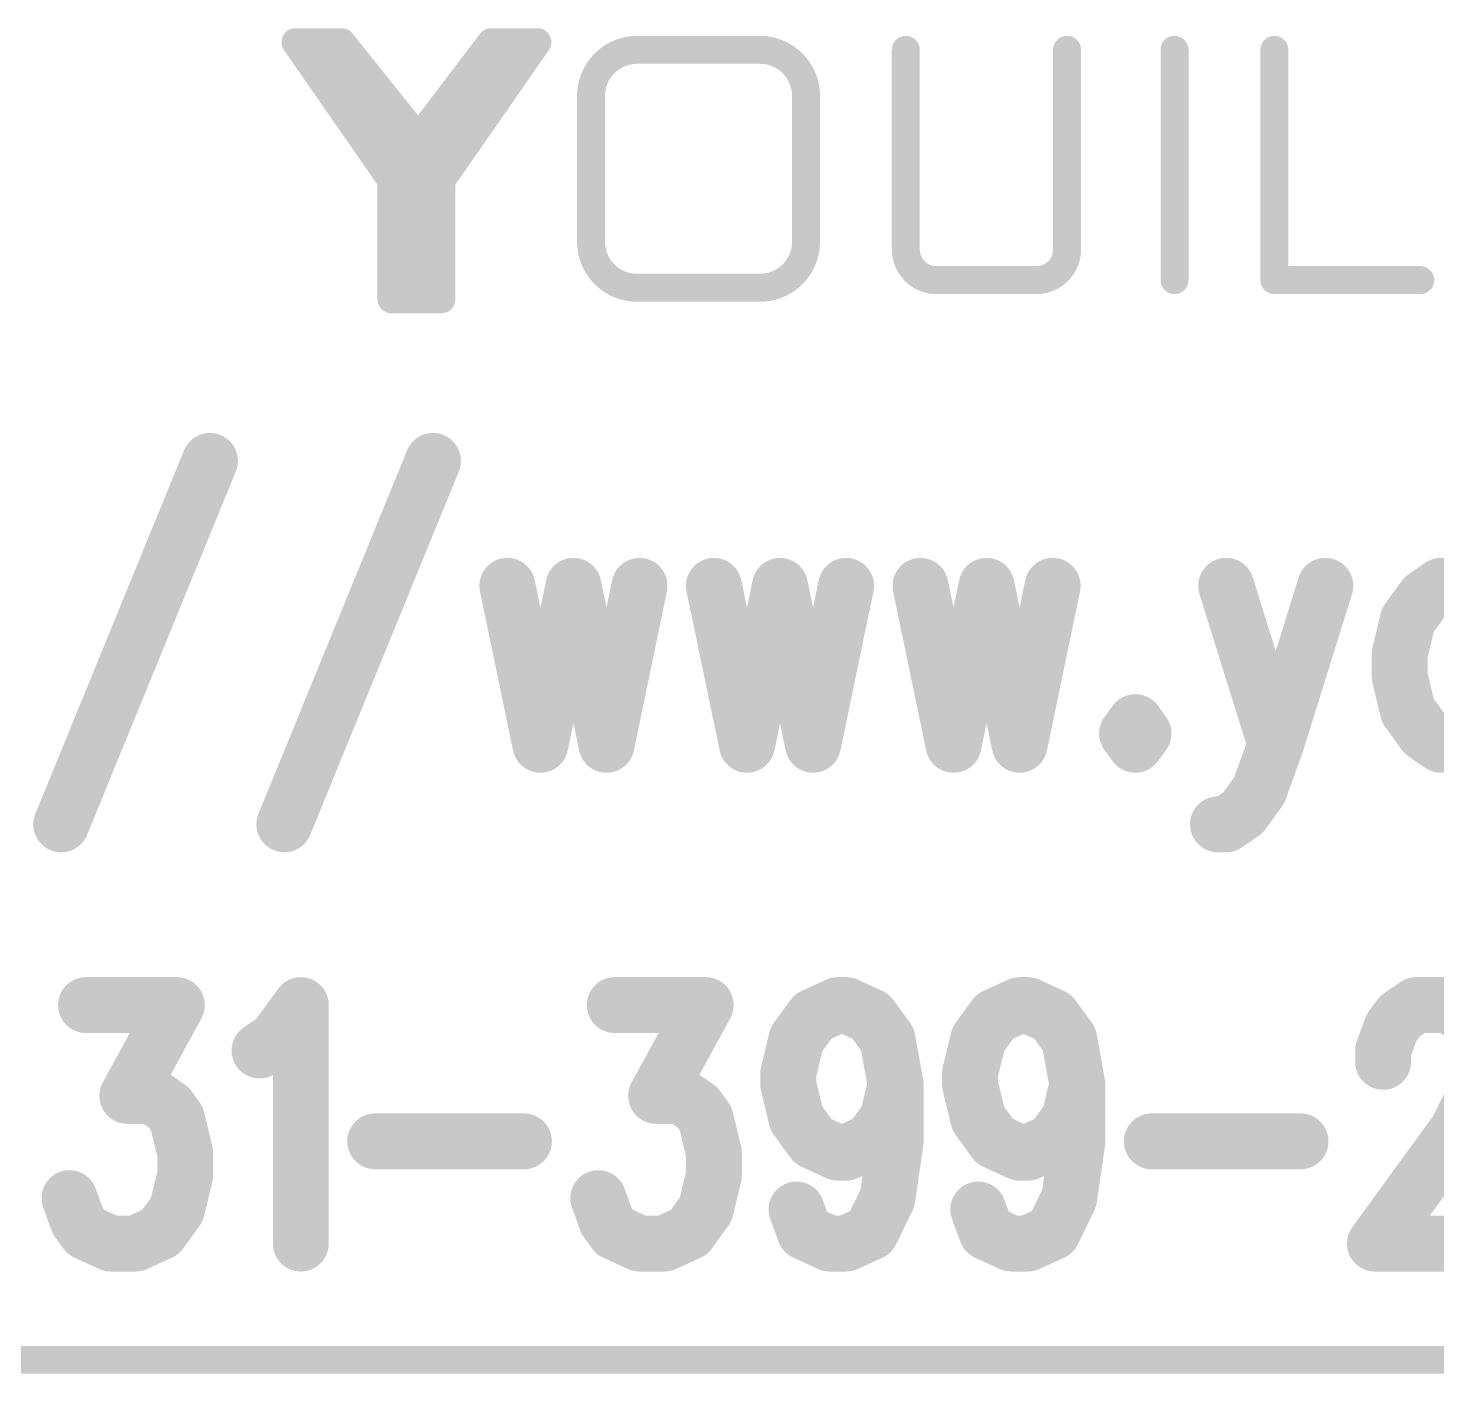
# Model space of a CAD drawing. Extents: x 100 to 156, y 84.7 to 174.
# Drawn here: x 144.02 to 149.06, y 84.65 to 89.46 of the extents above; entities that cross this region are included whole.
import ezdxf

# ---------------------------------------------------------------- set-up
doc = ezdxf.new("R2010")
doc.units = 0
doc.layers.get('0').update_dxf_attribs({"linetype": 'CONTINUOUS'})
doc.layers.add('MASK-BOTTOM_PHO', color=4, linetype='CONTINUOUS')
doc.layers.add('SILK-BOTTOM_PHO', color=5, linetype='CONTINUOUS')

# ---------------------------------------------------------------- blocks, each defined once
blk = doc.blocks.new('ROUND_1')
at = {"const_width": 0.050038}
blk.add_lwpolyline([(-0.025018, 0, 1), (0.025018, 0, 1)], format="xyb", close=True, dxfattribs=at)
blk = doc.blocks.new('ROUND_6')
at = {"const_width": 0.099948}
blk.add_lwpolyline([(-0.049974, 0, 1), (0.049974, 0, 1)], format="xyb", close=True, dxfattribs=at)

msp = doc.modelspace()

# ---------------------------------------------------------------- linework, layer by layer
at = {"layer": 'MASK-BOTTOM_PHO'}
for points, const_width in [([(144.978628, 89.413334), (145.321782, 88.91905)], 0.100076), ([(145.14322, 89.413334), (144.978628, 89.413334)], 0.100076), ([(144.986248, 89.41054), (145.139664, 89.41054)], 0.100076), ([(145.417794, 89.07018), (145.14322, 89.413334)], 0.100076), ([(145.678652, 89.413334), (145.417794, 89.07018)], 0.100076), ([(145.50009, 88.91905), (145.843498, 89.413334)], 0.100076), ([(145.843498, 89.413334), (145.678652, 89.413334)], 0.100076), ([(145.683732, 89.41054), (145.837148, 89.41054)], 0.100076), ([(146.200368, 89.385902), (146.639534, 89.385902)], 0.100076), ([(147.16125, 89.385902), (147.16125, 88.671908)], 0.100076), ([(147.73783, 88.671908), (147.73783, 89.385902)], 0.100076), ([(148.122132, 89.385902), (148.122132, 88.56218)], 0.100076), ([(148.479256, 89.385902), (148.479256, 88.56218)], 0.100076), ([(145.055844, 89.34069), (145.181828, 89.34069)], 0.100076), ([(145.640298, 89.34069), (145.780252, 89.34069)], 0.100076), ([(145.093944, 89.271094), (145.242026, 89.271094)], 0.100076), ([(145.579846, 89.271094), (145.722594, 89.271094)], 0.100076), ([(146.035522, 88.69934), (146.035522, 89.221056)], 0.100076), ([(146.80438, 89.221056), (146.80438, 88.69934)], 0.100076), ([(145.125694, 89.201244), (145.27911, 89.201244)], 0.100076), ([(145.544032, 89.201244), (145.697448, 89.201244)], 0.100076), ([(145.195544, 89.131648), (145.34896, 89.131648)], 0.100076), ([(145.474436, 89.131648), (145.620994, 89.131648)], 0.100076), ([(145.242026, 89.061798), (145.587974, 89.061798)], 0.100076), ([(145.29435, 88.992202), (145.519394, 88.992202)], 0.100076), ([(145.321782, 88.922352), (145.489168, 88.922352)], 0.100076), ([(145.321782, 88.91905), (145.321782, 88.4936)], 0.100076), ([(145.50009, 88.4936), (145.50009, 88.91905)], 0.100076), ([(145.33499, 88.852502), (145.488406, 88.852502)], 0.100076), ([(145.33499, 88.782906), (145.488406, 88.782906)], 0.100076), ([(145.33499, 88.713056), (145.488406, 88.713056)], 0.100076), ([(145.33499, 88.64346), (145.488406, 88.64346)], 0.100076), ([(145.33499, 88.57361), (145.488406, 88.57361)], 0.100076), ([(147.271232, 88.56218), (147.628102, 88.56218)], 0.100076), ([(148.479256, 88.56218), (149.000972, 88.56218)], 0.100076), ([(146.639534, 88.534748), (146.200368, 88.534748)], 0.100076), ([(145.321782, 88.4936), (145.50009, 88.4936)], 0.100076), ([(144.672812, 87.91575), (144.140936, 86.615524)], 0.199898), ([(145.470372, 87.91575), (144.93875, 86.615524)], 0.199898), ([(145.73631, 87.46871), (145.85442, 86.900004)], 0.199898), ([(145.972784, 87.46871), (145.85442, 86.900004)], 0.199898), ([(145.972784, 87.46871), (146.090894, 86.900004)], 0.199898), ([(146.209004, 87.46871), (146.090894, 86.900004)], 0.199898), ([(146.474942, 87.46871), (146.593306, 86.900004)], 0.199898), ([(146.711416, 87.46871), (146.593306, 86.900004)], 0.199898), ([(146.711416, 87.46871), (146.829526, 86.900004)], 0.199898), ([(146.947636, 87.46871), (146.829526, 86.900004)], 0.199898), ([(147.213574, 87.46871), (147.331938, 86.900004)], 0.199898), ([(147.450048, 87.46871), (147.331938, 86.900004)], 0.199898), ([(147.450048, 87.46871), (147.568158, 86.900004)], 0.199898), ([(147.686268, 87.46871), (147.568158, 86.900004)], 0.199898), ([(148.30679, 87.46871), (148.484082, 86.900004)], 0.199898), ([(148.661374, 87.46871), (148.484082, 86.900004)], 0.199898), ([(149.074886, 87.46871), (149.015958, 87.42807)], 0.199898), ([(149.163532, 87.46871), (149.074886, 87.46871)], 0.199898), ([(149.015958, 87.42807), (148.956776, 87.34679)], 0.199898), ([(148.956776, 87.34679), (148.927312, 87.225124)], 0.199898), ([(148.927312, 87.225124), (148.927312, 87.143844)], 0.199898), ([(148.927312, 87.143844), (148.956776, 87.021924)], 0.199898), ([(148.956776, 87.021924), (149.015958, 86.940644)], 0.199898), ([(147.981924, 86.981284), (147.952206, 86.940644)], 0.199898), ([(148.011388, 86.940644), (147.981924, 86.981284)], 0.199898), ([(147.952206, 86.940644), (147.981924, 86.900004)], 0.199898), ([(147.981924, 86.900004), (148.011388, 86.940644)], 0.199898), ([(148.484082, 86.900004), (148.4249, 86.737444)], 0.199898), ([(149.015958, 86.940644), (149.074886, 86.900004)], 0.199898), ([(149.074886, 86.900004), (149.163532, 86.900004)], 0.199898), ([(148.4249, 86.737444), (148.365972, 86.656164)], 0.199898), ([(148.365972, 86.656164), (148.30679, 86.615524)], 0.199898), ([(148.30679, 86.615524), (148.277326, 86.615524)], 0.199898), ([(144.229582, 85.969094), (144.554448, 85.969094)], 0.199898), ([(144.554448, 85.969094), (144.377156, 85.644228)], 0.199898), ([(144.909032, 85.847174), (144.997678, 85.969094)], 0.199898), ([(144.997678, 85.969094), (144.997678, 85.115908)], 0.199898), ([(146.120358, 85.969094), (146.445478, 85.969094)], 0.199898), ([(146.445478, 85.969094), (146.268186, 85.644228)], 0.199898), ([(146.829526, 85.928454), (146.918172, 85.969094)], 0.199898), ([(146.918172, 85.969094), (146.947636, 85.969094)], 0.199898), ([(146.947636, 85.969094), (147.036282, 85.928454)], 0.199898), ([(147.479512, 85.928454), (147.568158, 85.969094)], 0.199898), ([(147.568158, 85.969094), (147.597622, 85.969094)], 0.199898), ([(147.597622, 85.969094), (147.686268, 85.928454)], 0.199898), ([(148.927312, 85.928454), (148.98624, 85.969094)], 0.199898), ([(148.98624, 85.969094), (149.104604, 85.969094)], 0.199898), ([(149.104604, 85.969094), (149.163532, 85.928454)], 0.199898), ([(146.770344, 85.847174), (146.829526, 85.928454)], 0.199898), ([(147.036282, 85.928454), (147.095464, 85.847174)], 0.199898), ([(147.42033, 85.847174), (147.479512, 85.928454)], 0.199898), ([(147.686268, 85.928454), (147.74545, 85.847174)], 0.199898), ([(148.897848, 85.887814), (148.927312, 85.928454)], 0.199898), ([(144.850104, 85.806534), (144.909032, 85.847174)], 0.199898), ([(146.74088, 85.725254), (146.770344, 85.847174)], 0.199898), ([(147.095464, 85.847174), (147.124928, 85.684868)], 0.199898), ([(147.390866, 85.725254), (147.42033, 85.847174)], 0.199898), ([(147.74545, 85.847174), (147.774914, 85.684868)], 0.199898), ([(148.86813, 85.806534), (148.897848, 85.887814)], 0.199898), ([(148.86813, 85.765894), (148.86813, 85.806534)], 0.199898), ([(146.74088, 85.684868), (146.74088, 85.725254)], 0.199898), ([(147.390866, 85.684868), (147.390866, 85.725254)], 0.199898), ([(144.377156, 85.644228), (144.465802, 85.644228)], 0.199898), ([(144.465802, 85.644228), (144.524984, 85.603588)], 0.199898), ([(146.268186, 85.644228), (146.356832, 85.644228)], 0.199898), ([(146.356832, 85.644228), (146.416014, 85.603588)], 0.199898), ([(146.770344, 85.562948), (146.74088, 85.684868)], 0.199898), ([(147.124928, 85.684868), (147.095464, 85.562948)], 0.199898), ([(147.124928, 85.684868), (147.124928, 85.481668)], 0.199898), ([(147.42033, 85.562948), (147.390866, 85.684868)], 0.199898), ([(147.774914, 85.684868), (147.74545, 85.562948)], 0.199898), ([(147.774914, 85.684868), (147.774914, 85.481668)], 0.199898), ([(149.19325, 85.644228), (149.134068, 85.522308)], 0.199898), ([(144.524984, 85.603588), (144.554448, 85.562948)], 0.199898), ([(146.416014, 85.603588), (146.445478, 85.562948)], 0.199898), ([(144.554448, 85.562948), (144.584166, 85.441028)], 0.199898), ([(146.445478, 85.562948), (146.474942, 85.441028)], 0.199898), ([(146.829526, 85.481668), (146.770344, 85.562948)], 0.199898), ([(147.095464, 85.562948), (147.036282, 85.481668)], 0.199898), ([(147.479512, 85.481668), (147.42033, 85.562948)], 0.199898), ([(147.74545, 85.562948), (147.686268, 85.481668)], 0.199898), ([(149.134068, 85.522308), (148.838666, 85.115908)], 0.199898), ([(144.584166, 85.441028), (144.584166, 85.359748)], 0.199898), ([(145.263616, 85.481668), (145.795492, 85.481668)], 0.199898), ([(146.474942, 85.441028), (146.474942, 85.359748)], 0.199898), ([(146.918172, 85.441028), (146.829526, 85.481668)], 0.199898), ([(146.947636, 85.441028), (146.918172, 85.441028)], 0.199898), ([(147.036282, 85.481668), (146.947636, 85.441028)], 0.199898), ([(147.124928, 85.481668), (147.095464, 85.278468)], 0.199898), ([(147.568158, 85.441028), (147.479512, 85.481668)], 0.199898), ([(147.597622, 85.441028), (147.568158, 85.441028)], 0.199898), ([(147.686268, 85.481668), (147.597622, 85.441028)], 0.199898), ([(147.774914, 85.481668), (147.74545, 85.278468)], 0.199898), ([(148.040852, 85.481668), (148.572728, 85.481668)], 0.199898), ([(144.584166, 85.359748), (144.554448, 85.237828)], 0.199898), ([(146.474942, 85.359748), (146.445478, 85.237828)], 0.199898), ([(144.200118, 85.197188), (144.1704, 85.278468)], 0.199898), ([(144.554448, 85.237828), (144.49552, 85.156548)], 0.199898), ([(146.090894, 85.197188), (146.06143, 85.278468)], 0.199898), ([(146.445478, 85.237828), (146.386296, 85.156548)], 0.199898), ([(146.800062, 85.156548), (146.770344, 85.237828)], 0.199898), ([(147.095464, 85.278468), (147.036282, 85.156548)], 0.199898), ([(147.450048, 85.156548), (147.42033, 85.237828)], 0.199898), ([(147.74545, 85.278468), (147.686268, 85.156548)], 0.199898), ([(144.229582, 85.156548), (144.200118, 85.197188)], 0.199898), ([(146.120358, 85.156548), (146.090894, 85.197188)], 0.199898), ([(144.318228, 85.115908), (144.229582, 85.156548)], 0.199898), ([(144.49552, 85.156548), (144.406874, 85.115908)], 0.199898), ([(146.209004, 85.115908), (146.120358, 85.156548)], 0.199898), ([(146.386296, 85.156548), (146.29765, 85.115908)], 0.199898), ([(146.888708, 85.115908), (146.800062, 85.156548)], 0.199898), ([(147.036282, 85.156548), (146.947636, 85.115908)], 0.199898), ([(147.538694, 85.115908), (147.450048, 85.156548)], 0.199898), ([(147.686268, 85.156548), (147.597622, 85.115908)], 0.199898), ([(144.406874, 85.115908), (144.318228, 85.115908)], 0.199898), ([(146.29765, 85.115908), (146.209004, 85.115908)], 0.199898), ([(146.947636, 85.115908), (146.888708, 85.115908)], 0.199898), ([(147.597622, 85.115908), (147.538694, 85.115908)], 0.199898), ([(148.838666, 85.115908), (149.252178, 85.115908)], 0.199898), ([(100.65004, 84.70011), (155.24988, 84.70011)], 0.100076)]:
    msp.add_lwpolyline(points, dxfattribs=dict(at, const_width=const_width))
at = {"layer": 'MASK-BOTTOM_PHO', "const_width": 0.100076}
for points in [[(146.200368, 89.385902, 0.4142136), (146.035522, 89.221056)], [(146.80438, 89.221056, 0.4142136), (146.639534, 89.385902)], [(146.035522, 88.69934, 0.4142171), (146.200368, 88.534748)], [(146.639534, 88.534748, 0.4142171), (146.80438, 88.69934)], [(147.16125, 88.671908, 0.4142189), (147.271232, 88.56218)], [(147.628102, 88.56218, 0.4142136), (147.73783, 88.671908)]]:
    msp.add_lwpolyline(points, format="xyb", dxfattribs=at)
at = {"layer": 'SILK-BOTTOM_PHO'}
for points, const_width in [([(144.978628, 89.413334), (145.321782, 88.91905)], 0.100076), ([(145.14322, 89.413334), (144.978628, 89.413334)], 0.100076), ([(144.986248, 89.41054), (145.139664, 89.41054)], 0.100076), ([(145.417794, 89.07018), (145.14322, 89.413334)], 0.100076), ([(145.678652, 89.413334), (145.417794, 89.07018)], 0.100076), ([(145.50009, 88.91905), (145.843498, 89.413334)], 0.100076), ([(145.843498, 89.413334), (145.678652, 89.413334)], 0.100076), ([(145.683732, 89.41054), (145.837148, 89.41054)], 0.100076), ([(146.200368, 89.385902), (146.639534, 89.385902)], 0.100076), ([(147.16125, 89.385902), (147.16125, 88.671908)], 0.100076), ([(147.73783, 88.671908), (147.73783, 89.385902)], 0.100076), ([(148.122132, 89.385902), (148.122132, 88.56218)], 0.100076), ([(148.479256, 89.385902), (148.479256, 88.56218)], 0.100076), ([(145.055844, 89.34069), (145.181828, 89.34069)], 0.100076), ([(145.640298, 89.34069), (145.780252, 89.34069)], 0.100076), ([(145.093944, 89.271094), (145.242026, 89.271094)], 0.100076), ([(145.579846, 89.271094), (145.722594, 89.271094)], 0.100076), ([(146.035522, 88.69934), (146.035522, 89.221056)], 0.100076), ([(146.80438, 89.221056), (146.80438, 88.69934)], 0.100076), ([(145.125694, 89.201244), (145.27911, 89.201244)], 0.100076), ([(145.544032, 89.201244), (145.697448, 89.201244)], 0.100076), ([(145.195544, 89.131648), (145.34896, 89.131648)], 0.100076), ([(145.474436, 89.131648), (145.620994, 89.131648)], 0.100076), ([(145.242026, 89.061798), (145.587974, 89.061798)], 0.100076), ([(145.29435, 88.992202), (145.519394, 88.992202)], 0.100076), ([(145.321782, 88.922352), (145.489168, 88.922352)], 0.100076), ([(145.321782, 88.91905), (145.321782, 88.4936)], 0.100076), ([(145.50009, 88.4936), (145.50009, 88.91905)], 0.100076), ([(145.33499, 88.852502), (145.488406, 88.852502)], 0.100076), ([(145.33499, 88.782906), (145.488406, 88.782906)], 0.100076), ([(145.33499, 88.713056), (145.488406, 88.713056)], 0.100076), ([(145.33499, 88.64346), (145.488406, 88.64346)], 0.100076), ([(145.33499, 88.57361), (145.488406, 88.57361)], 0.100076), ([(147.271232, 88.56218), (147.628102, 88.56218)], 0.100076), ([(148.479256, 88.56218), (149.000972, 88.56218)], 0.100076), ([(146.639534, 88.534748), (146.200368, 88.534748)], 0.100076), ([(145.321782, 88.4936), (145.50009, 88.4936)], 0.100076), ([(144.672812, 87.91575), (144.140936, 86.615524)], 0.199898), ([(145.470372, 87.91575), (144.93875, 86.615524)], 0.199898), ([(145.73631, 87.46871), (145.85442, 86.900004)], 0.199898), ([(145.972784, 87.46871), (145.85442, 86.900004)], 0.199898), ([(145.972784, 87.46871), (146.090894, 86.900004)], 0.199898), ([(146.209004, 87.46871), (146.090894, 86.900004)], 0.199898), ([(146.474942, 87.46871), (146.593306, 86.900004)], 0.199898), ([(146.711416, 87.46871), (146.593306, 86.900004)], 0.199898), ([(146.711416, 87.46871), (146.829526, 86.900004)], 0.199898), ([(146.947636, 87.46871), (146.829526, 86.900004)], 0.199898), ([(147.213574, 87.46871), (147.331938, 86.900004)], 0.199898), ([(147.450048, 87.46871), (147.331938, 86.900004)], 0.199898), ([(147.450048, 87.46871), (147.568158, 86.900004)], 0.199898), ([(147.686268, 87.46871), (147.568158, 86.900004)], 0.199898), ([(148.30679, 87.46871), (148.484082, 86.900004)], 0.199898), ([(148.661374, 87.46871), (148.484082, 86.900004)], 0.199898), ([(149.074886, 87.46871), (149.015958, 87.42807)], 0.199898), ([(149.163532, 87.46871), (149.074886, 87.46871)], 0.199898), ([(149.015958, 87.42807), (148.956776, 87.34679)], 0.199898), ([(148.956776, 87.34679), (148.927312, 87.225124)], 0.199898), ([(148.927312, 87.225124), (148.927312, 87.143844)], 0.199898), ([(148.927312, 87.143844), (148.956776, 87.021924)], 0.199898), ([(148.956776, 87.021924), (149.015958, 86.940644)], 0.199898), ([(147.981924, 86.981284), (147.952206, 86.940644)], 0.199898), ([(148.011388, 86.940644), (147.981924, 86.981284)], 0.199898), ([(147.952206, 86.940644), (147.981924, 86.900004)], 0.199898), ([(147.981924, 86.900004), (148.011388, 86.940644)], 0.199898), ([(148.484082, 86.900004), (148.4249, 86.737444)], 0.199898), ([(149.015958, 86.940644), (149.074886, 86.900004)], 0.199898), ([(149.074886, 86.900004), (149.163532, 86.900004)], 0.199898), ([(148.4249, 86.737444), (148.365972, 86.656164)], 0.199898), ([(148.365972, 86.656164), (148.30679, 86.615524)], 0.199898), ([(148.30679, 86.615524), (148.277326, 86.615524)], 0.199898), ([(144.229582, 85.969094), (144.554448, 85.969094)], 0.199898), ([(144.554448, 85.969094), (144.377156, 85.644228)], 0.199898), ([(144.909032, 85.847174), (144.997678, 85.969094)], 0.199898), ([(144.997678, 85.969094), (144.997678, 85.115908)], 0.199898), ([(146.120358, 85.969094), (146.445478, 85.969094)], 0.199898), ([(146.445478, 85.969094), (146.268186, 85.644228)], 0.199898), ([(146.829526, 85.928454), (146.918172, 85.969094)], 0.199898), ([(146.918172, 85.969094), (146.947636, 85.969094)], 0.199898), ([(146.947636, 85.969094), (147.036282, 85.928454)], 0.199898), ([(147.479512, 85.928454), (147.568158, 85.969094)], 0.199898), ([(147.568158, 85.969094), (147.597622, 85.969094)], 0.199898), ([(147.597622, 85.969094), (147.686268, 85.928454)], 0.199898), ([(148.927312, 85.928454), (148.98624, 85.969094)], 0.199898), ([(148.98624, 85.969094), (149.104604, 85.969094)], 0.199898), ([(149.104604, 85.969094), (149.163532, 85.928454)], 0.199898), ([(146.770344, 85.847174), (146.829526, 85.928454)], 0.199898), ([(147.036282, 85.928454), (147.095464, 85.847174)], 0.199898), ([(147.42033, 85.847174), (147.479512, 85.928454)], 0.199898), ([(147.686268, 85.928454), (147.74545, 85.847174)], 0.199898), ([(148.897848, 85.887814), (148.927312, 85.928454)], 0.199898), ([(144.850104, 85.806534), (144.909032, 85.847174)], 0.199898), ([(146.74088, 85.725254), (146.770344, 85.847174)], 0.199898), ([(147.095464, 85.847174), (147.124928, 85.684868)], 0.199898), ([(147.390866, 85.725254), (147.42033, 85.847174)], 0.199898), ([(147.74545, 85.847174), (147.774914, 85.684868)], 0.199898), ([(148.86813, 85.806534), (148.897848, 85.887814)], 0.199898), ([(148.86813, 85.765894), (148.86813, 85.806534)], 0.199898), ([(146.74088, 85.684868), (146.74088, 85.725254)], 0.199898), ([(147.390866, 85.684868), (147.390866, 85.725254)], 0.199898), ([(144.377156, 85.644228), (144.465802, 85.644228)], 0.199898), ([(144.465802, 85.644228), (144.524984, 85.603588)], 0.199898), ([(146.268186, 85.644228), (146.356832, 85.644228)], 0.199898), ([(146.356832, 85.644228), (146.416014, 85.603588)], 0.199898), ([(146.770344, 85.562948), (146.74088, 85.684868)], 0.199898), ([(147.124928, 85.684868), (147.095464, 85.562948)], 0.199898), ([(147.124928, 85.684868), (147.124928, 85.481668)], 0.199898), ([(147.42033, 85.562948), (147.390866, 85.684868)], 0.199898), ([(147.774914, 85.684868), (147.74545, 85.562948)], 0.199898), ([(147.774914, 85.684868), (147.774914, 85.481668)], 0.199898), ([(149.19325, 85.644228), (149.134068, 85.522308)], 0.199898), ([(144.524984, 85.603588), (144.554448, 85.562948)], 0.199898), ([(146.416014, 85.603588), (146.445478, 85.562948)], 0.199898), ([(144.554448, 85.562948), (144.584166, 85.441028)], 0.199898), ([(146.445478, 85.562948), (146.474942, 85.441028)], 0.199898), ([(146.829526, 85.481668), (146.770344, 85.562948)], 0.199898), ([(147.095464, 85.562948), (147.036282, 85.481668)], 0.199898), ([(147.479512, 85.481668), (147.42033, 85.562948)], 0.199898), ([(147.74545, 85.562948), (147.686268, 85.481668)], 0.199898), ([(149.134068, 85.522308), (148.838666, 85.115908)], 0.199898), ([(144.584166, 85.441028), (144.584166, 85.359748)], 0.199898), ([(145.263616, 85.481668), (145.795492, 85.481668)], 0.199898), ([(146.474942, 85.441028), (146.474942, 85.359748)], 0.199898), ([(146.918172, 85.441028), (146.829526, 85.481668)], 0.199898), ([(146.947636, 85.441028), (146.918172, 85.441028)], 0.199898), ([(147.036282, 85.481668), (146.947636, 85.441028)], 0.199898), ([(147.124928, 85.481668), (147.095464, 85.278468)], 0.199898), ([(147.568158, 85.441028), (147.479512, 85.481668)], 0.199898), ([(147.597622, 85.441028), (147.568158, 85.441028)], 0.199898), ([(147.686268, 85.481668), (147.597622, 85.441028)], 0.199898), ([(147.774914, 85.481668), (147.74545, 85.278468)], 0.199898), ([(148.040852, 85.481668), (148.572728, 85.481668)], 0.199898), ([(144.584166, 85.359748), (144.554448, 85.237828)], 0.199898), ([(146.474942, 85.359748), (146.445478, 85.237828)], 0.199898), ([(144.200118, 85.197188), (144.1704, 85.278468)], 0.199898), ([(144.554448, 85.237828), (144.49552, 85.156548)], 0.199898), ([(146.090894, 85.197188), (146.06143, 85.278468)], 0.199898), ([(146.445478, 85.237828), (146.386296, 85.156548)], 0.199898), ([(146.800062, 85.156548), (146.770344, 85.237828)], 0.199898), ([(147.095464, 85.278468), (147.036282, 85.156548)], 0.199898), ([(147.450048, 85.156548), (147.42033, 85.237828)], 0.199898), ([(147.74545, 85.278468), (147.686268, 85.156548)], 0.199898), ([(144.229582, 85.156548), (144.200118, 85.197188)], 0.199898), ([(146.120358, 85.156548), (146.090894, 85.197188)], 0.199898), ([(144.318228, 85.115908), (144.229582, 85.156548)], 0.199898), ([(144.49552, 85.156548), (144.406874, 85.115908)], 0.199898), ([(146.209004, 85.115908), (146.120358, 85.156548)], 0.199898), ([(146.386296, 85.156548), (146.29765, 85.115908)], 0.199898), ([(146.888708, 85.115908), (146.800062, 85.156548)], 0.199898), ([(147.036282, 85.156548), (146.947636, 85.115908)], 0.199898), ([(147.538694, 85.115908), (147.450048, 85.156548)], 0.199898), ([(147.686268, 85.156548), (147.597622, 85.115908)], 0.199898), ([(144.406874, 85.115908), (144.318228, 85.115908)], 0.199898), ([(146.29765, 85.115908), (146.209004, 85.115908)], 0.199898), ([(146.947636, 85.115908), (146.888708, 85.115908)], 0.199898), ([(147.597622, 85.115908), (147.538694, 85.115908)], 0.199898), ([(148.838666, 85.115908), (149.252178, 85.115908)], 0.199898), ([(100.65004, 84.70011), (155.24988, 84.70011)], 0.100076)]:
    msp.add_lwpolyline(points, dxfattribs=dict(at, const_width=const_width))
at = {"layer": 'SILK-BOTTOM_PHO', "const_width": 0.100076}
for points in [[(146.200368, 89.385902, 0.4142136), (146.035522, 89.221056)], [(146.80438, 89.221056, 0.4142136), (146.639534, 89.385902)], [(146.035522, 88.69934, 0.4142171), (146.200368, 88.534748)], [(146.639534, 88.534748, 0.4142171), (146.80438, 88.69934)], [(147.16125, 88.671908, 0.4142189), (147.271232, 88.56218)], [(147.628102, 88.56218, 0.4142136), (147.73783, 88.671908)]]:
    msp.add_lwpolyline(points, format="xyb", dxfattribs=at)

# ---------------------------------------------------------------- block references
at = {"layer": 'MASK-BOTTOM_PHO'}
for name, p in [('ROUND_1', (144.978628, 89.413334)), ('ROUND_1', (144.978628, 89.413334)), ('ROUND_1', (144.986248, 89.41054)), ('ROUND_1', (145.139664, 89.41054)), ('ROUND_1', (145.14322, 89.413334)), ('ROUND_1', (145.678652, 89.413334)), ('ROUND_1', (145.683732, 89.41054)), ('ROUND_1', (145.837148, 89.41054)), ('ROUND_1', (145.843498, 89.413334)), ('ROUND_1', (146.200368, 89.385902)), ('ROUND_1', (146.200368, 89.385902)), ('ROUND_1', (146.639534, 89.385902)), ('ROUND_1', (146.639534, 89.385902)), ('ROUND_1', (147.16125, 89.385902)), ('ROUND_1', (147.73783, 89.385902)), ('ROUND_1', (148.122132, 89.385902)), ('ROUND_1', (148.479256, 89.385902)), ('ROUND_1', (145.055844, 89.34069)), ('ROUND_1', (145.181828, 89.34069)), ('ROUND_1', (145.640298, 89.34069)), ('ROUND_1', (145.780252, 89.34069)), ('ROUND_1', (145.093944, 89.271094)), ('ROUND_1', (145.242026, 89.271094)), ('ROUND_1', (145.579846, 89.271094)), ('ROUND_1', (145.722594, 89.271094)), ('ROUND_1', (146.035522, 89.221056)), ('ROUND_1', (146.035522, 89.221056)), ('ROUND_1', (146.80438, 89.221056)), ('ROUND_1', (146.80438, 89.221056)), ('ROUND_1', (145.125694, 89.201244)), ('ROUND_1', (145.27911, 89.201244)), ('ROUND_1', (145.544032, 89.201244)), ('ROUND_1', (145.697448, 89.201244)), ('ROUND_1', (145.195544, 89.131648)), ('ROUND_1', (145.34896, 89.131648)), ('ROUND_1', (145.474436, 89.131648)), ('ROUND_1', (145.620994, 89.131648)), ('ROUND_1', (145.417794, 89.07018)), ('ROUND_1', (145.242026, 89.061798)), ('ROUND_1', (145.587974, 89.061798)), ('ROUND_1', (145.29435, 88.992202)), ('ROUND_1', (145.519394, 88.992202)), ('ROUND_1', (145.321782, 88.922352)), ('ROUND_1', (145.321782, 88.91905)), ('ROUND_1', (145.489168, 88.922352)), ('ROUND_1', (145.50009, 88.91905)), ('ROUND_1', (145.33499, 88.852502)), ('ROUND_1', (145.488406, 88.852502)), ('ROUND_1', (145.33499, 88.782906)), ('ROUND_1', (145.488406, 88.782906)), ('ROUND_1', (145.33499, 88.713056)), ('ROUND_1', (145.488406, 88.713056)), ('ROUND_1', (146.035522, 88.69934)), ('ROUND_1', (146.035522, 88.69934)), ('ROUND_1', (146.80438, 88.69934)), ('ROUND_1', (146.80438, 88.69934)), ('ROUND_1', (147.16125, 88.671908)), ('ROUND_1', (147.16125, 88.671908)), ('ROUND_1', (147.73783, 88.671908)), ('ROUND_1', (147.73783, 88.671908)), ('ROUND_1', (145.33499, 88.64346)), ('ROUND_1', (145.488406, 88.64346)), ('ROUND_1', (145.33499, 88.57361)), ('ROUND_1', (145.488406, 88.57361)), ('ROUND_1', (147.271232, 88.56218)), ('ROUND_1', (147.271232, 88.56218)), ('ROUND_1', (147.628102, 88.56218)), ('ROUND_1', (147.628102, 88.56218)), ('ROUND_1', (148.122132, 88.56218)), ('ROUND_1', (148.479256, 88.56218)), ('ROUND_1', (149.000972, 88.56218)), ('ROUND_1', (146.200368, 88.534748)), ('ROUND_1', (146.200368, 88.534748)), ('ROUND_1', (146.639534, 88.534748)), ('ROUND_1', (146.639534, 88.534748)), ('ROUND_1', (145.321782, 88.4936)), ('ROUND_1', (145.50009, 88.4936)), ('ROUND_6', (144.672812, 87.91575)), ('ROUND_6', (145.470372, 87.91575)), ('ROUND_6', (145.73631, 87.46871)), ('ROUND_6', (145.972784, 87.46871)), ('ROUND_6', (145.972784, 87.46871)), ('ROUND_6', (146.209004, 87.46871)), ('ROUND_6', (146.474942, 87.46871)), ('ROUND_6', (146.711416, 87.46871)), ('ROUND_6', (146.711416, 87.46871)), ('ROUND_6', (146.947636, 87.46871)), ('ROUND_6', (147.213574, 87.46871)), ('ROUND_6', (147.450048, 87.46871)), ('ROUND_6', (147.450048, 87.46871)), ('ROUND_6', (147.686268, 87.46871)), ('ROUND_6', (148.30679, 87.46871)), ('ROUND_6', (148.661374, 87.46871)), ('ROUND_6', (149.074886, 87.46871)), ('ROUND_6', (149.074886, 87.46871)), ('ROUND_6', (149.015958, 87.42807)), ('ROUND_6', (148.956776, 87.34679)), ('ROUND_6', (148.927312, 87.225124)), ('ROUND_6', (148.927312, 87.143844)), ('ROUND_6', (148.956776, 87.021924)), ('ROUND_6', (147.981924, 86.981284)), ('ROUND_6', (147.981924, 86.981284)), ('ROUND_6', (145.85442, 86.900004)), ('ROUND_6', (145.85442, 86.900004)), ('ROUND_6', (146.090894, 86.900004)), ('ROUND_6', (146.090894, 86.900004)), ('ROUND_6', (146.593306, 86.900004)), ('ROUND_6', (146.593306, 86.900004)), ('ROUND_6', (146.829526, 86.900004)), ('ROUND_6', (146.829526, 86.900004)), ('ROUND_6', (147.331938, 86.900004)), ('ROUND_6', (147.331938, 86.900004)), ('ROUND_6', (147.568158, 86.900004)), ('ROUND_6', (147.568158, 86.900004)), ('ROUND_6', (147.952206, 86.940644)), ('ROUND_6', (147.981924, 86.900004)), ('ROUND_6', (148.011388, 86.940644)), ('ROUND_6', (148.484082, 86.900004)), ('ROUND_6', (148.484082, 86.900004)), ('ROUND_6', (149.015958, 86.940644)), ('ROUND_6', (149.074886, 86.900004)), ('ROUND_6', (148.4249, 86.737444)), ('ROUND_6', (148.365972, 86.656164)), ('ROUND_6', (144.140936, 86.615524)), ('ROUND_6', (144.93875, 86.615524)), ('ROUND_6', (148.277326, 86.615524)), ('ROUND_6', (148.30679, 86.615524)), ('ROUND_6', (144.229582, 85.969094)), ('ROUND_6', (144.554448, 85.969094)), ('ROUND_6', (144.997678, 85.969094)), ('ROUND_6', (146.120358, 85.969094)), ('ROUND_6', (146.445478, 85.969094)), ('ROUND_6', (146.918172, 85.969094)), ('ROUND_6', (146.947636, 85.969094)), ('ROUND_6', (147.568158, 85.969094)), ('ROUND_6', (147.597622, 85.969094)), ('ROUND_6', (148.98624, 85.969094)), ('ROUND_6', (149.104604, 85.969094)), ('ROUND_6', (146.829526, 85.928454)), ('ROUND_6', (147.036282, 85.928454)), ('ROUND_6', (147.479512, 85.928454)), ('ROUND_6', (147.686268, 85.928454)), ('ROUND_6', (148.927312, 85.928454)), ('ROUND_6', (144.909032, 85.847174)), ('ROUND_6', (146.770344, 85.847174)), ('ROUND_6', (147.095464, 85.847174)), ('ROUND_6', (147.42033, 85.847174)), ('ROUND_6', (147.74545, 85.847174)), ('ROUND_6', (148.897848, 85.887814)), ('ROUND_6', (144.850104, 85.806534)), ('ROUND_6', (148.86813, 85.806534)), ('ROUND_6', (148.86813, 85.765894)), ('ROUND_6', (146.74088, 85.725254)), ('ROUND_6', (147.390866, 85.725254)), ('ROUND_6', (144.377156, 85.644228)), ('ROUND_6', (144.465802, 85.644228)), ('ROUND_6', (146.268186, 85.644228)), ('ROUND_6', (146.356832, 85.644228)), ('ROUND_6', (146.74088, 85.684868)), ('ROUND_6', (147.124928, 85.684868)), ('ROUND_6', (147.124928, 85.684868)), ('ROUND_6', (147.390866, 85.684868)), ('ROUND_6', (147.774914, 85.684868)), ('ROUND_6', (147.774914, 85.684868)), ('ROUND_6', (144.524984, 85.603588)), ('ROUND_6', (146.416014, 85.603588)), ('ROUND_6', (144.554448, 85.562948)), ('ROUND_6', (146.445478, 85.562948)), ('ROUND_6', (146.770344, 85.562948)), ('ROUND_6', (147.095464, 85.562948)), ('ROUND_6', (147.42033, 85.562948)), ('ROUND_6', (147.74545, 85.562948)), ('ROUND_6', (149.134068, 85.522308)), ('ROUND_6', (144.584166, 85.441028)), ('ROUND_6', (145.263616, 85.481668)), ('ROUND_6', (145.795492, 85.481668)), ('ROUND_6', (146.474942, 85.441028)), ('ROUND_6', (146.829526, 85.481668)), ('ROUND_6', (146.918172, 85.441028)), ('ROUND_6', (146.947636, 85.441028)), ('ROUND_6', (147.036282, 85.481668)), ('ROUND_6', (147.124928, 85.481668)), ('ROUND_6', (147.479512, 85.481668)), ('ROUND_6', (147.568158, 85.441028)), ('ROUND_6', (147.597622, 85.441028)), ('ROUND_6', (147.686268, 85.481668)), ('ROUND_6', (147.774914, 85.481668)), ('ROUND_6', (148.040852, 85.481668)), ('ROUND_6', (148.572728, 85.481668)), ('ROUND_6', (144.584166, 85.359748)), ('ROUND_6', (146.474942, 85.359748)), ('ROUND_6', (144.1704, 85.278468)), ('ROUND_6', (144.554448, 85.237828)), ('ROUND_6', (146.06143, 85.278468)), ('ROUND_6', (146.445478, 85.237828)), ('ROUND_6', (146.770344, 85.237828)), ('ROUND_6', (147.095464, 85.278468)), ('ROUND_6', (147.42033, 85.237828)), ('ROUND_6', (147.74545, 85.278468)), ('ROUND_6', (144.200118, 85.197188)), ('ROUND_6', (146.090894, 85.197188)), ('ROUND_6', (144.229582, 85.156548)), ('ROUND_6', (144.49552, 85.156548)), ('ROUND_6', (146.120358, 85.156548)), ('ROUND_6', (146.386296, 85.156548)), ('ROUND_6', (146.800062, 85.156548)), ('ROUND_6', (147.036282, 85.156548)), ('ROUND_6', (147.450048, 85.156548)), ('ROUND_6', (147.686268, 85.156548)), ('ROUND_6', (144.318228, 85.115908)), ('ROUND_6', (144.406874, 85.115908)), ('ROUND_6', (144.997678, 85.115908)), ('ROUND_6', (146.209004, 85.115908)), ('ROUND_6', (146.29765, 85.115908)), ('ROUND_6', (146.888708, 85.115908)), ('ROUND_6', (146.947636, 85.115908)), ('ROUND_6', (147.538694, 85.115908)), ('ROUND_6', (147.597622, 85.115908)), ('ROUND_6', (148.838666, 85.115908))]:
    msp.add_blockref(name, p, dxfattribs=at)
at = {"layer": 'SILK-BOTTOM_PHO'}
for name, p in [('ROUND_1', (144.978628, 89.413334)), ('ROUND_1', (144.978628, 89.413334)), ('ROUND_1', (144.986248, 89.41054)), ('ROUND_1', (145.139664, 89.41054)), ('ROUND_1', (145.14322, 89.413334)), ('ROUND_1', (145.678652, 89.413334)), ('ROUND_1', (145.683732, 89.41054)), ('ROUND_1', (145.837148, 89.41054)), ('ROUND_1', (145.843498, 89.413334)), ('ROUND_1', (146.200368, 89.385902)), ('ROUND_1', (146.200368, 89.385902)), ('ROUND_1', (146.639534, 89.385902)), ('ROUND_1', (146.639534, 89.385902)), ('ROUND_1', (147.16125, 89.385902)), ('ROUND_1', (147.73783, 89.385902)), ('ROUND_1', (148.122132, 89.385902)), ('ROUND_1', (148.479256, 89.385902)), ('ROUND_1', (145.055844, 89.34069)), ('ROUND_1', (145.181828, 89.34069)), ('ROUND_1', (145.640298, 89.34069)), ('ROUND_1', (145.780252, 89.34069)), ('ROUND_1', (145.093944, 89.271094)), ('ROUND_1', (145.242026, 89.271094)), ('ROUND_1', (145.579846, 89.271094)), ('ROUND_1', (145.722594, 89.271094)), ('ROUND_1', (146.035522, 89.221056)), ('ROUND_1', (146.035522, 89.221056)), ('ROUND_1', (146.80438, 89.221056)), ('ROUND_1', (146.80438, 89.221056)), ('ROUND_1', (145.125694, 89.201244)), ('ROUND_1', (145.27911, 89.201244)), ('ROUND_1', (145.544032, 89.201244)), ('ROUND_1', (145.697448, 89.201244)), ('ROUND_1', (145.195544, 89.131648)), ('ROUND_1', (145.34896, 89.131648)), ('ROUND_1', (145.474436, 89.131648)), ('ROUND_1', (145.620994, 89.131648)), ('ROUND_1', (145.417794, 89.07018)), ('ROUND_1', (145.242026, 89.061798)), ('ROUND_1', (145.587974, 89.061798)), ('ROUND_1', (145.29435, 88.992202)), ('ROUND_1', (145.519394, 88.992202)), ('ROUND_1', (145.321782, 88.922352)), ('ROUND_1', (145.321782, 88.91905)), ('ROUND_1', (145.489168, 88.922352)), ('ROUND_1', (145.50009, 88.91905)), ('ROUND_1', (145.33499, 88.852502)), ('ROUND_1', (145.488406, 88.852502)), ('ROUND_1', (145.33499, 88.782906)), ('ROUND_1', (145.488406, 88.782906)), ('ROUND_1', (145.33499, 88.713056)), ('ROUND_1', (145.488406, 88.713056)), ('ROUND_1', (146.035522, 88.69934)), ('ROUND_1', (146.035522, 88.69934)), ('ROUND_1', (146.80438, 88.69934)), ('ROUND_1', (146.80438, 88.69934)), ('ROUND_1', (147.16125, 88.671908)), ('ROUND_1', (147.16125, 88.671908)), ('ROUND_1', (147.73783, 88.671908)), ('ROUND_1', (147.73783, 88.671908)), ('ROUND_1', (145.33499, 88.64346)), ('ROUND_1', (145.488406, 88.64346)), ('ROUND_1', (145.33499, 88.57361)), ('ROUND_1', (145.488406, 88.57361)), ('ROUND_1', (147.271232, 88.56218)), ('ROUND_1', (147.271232, 88.56218)), ('ROUND_1', (147.628102, 88.56218)), ('ROUND_1', (147.628102, 88.56218)), ('ROUND_1', (148.122132, 88.56218)), ('ROUND_1', (148.479256, 88.56218)), ('ROUND_1', (149.000972, 88.56218)), ('ROUND_1', (146.200368, 88.534748)), ('ROUND_1', (146.200368, 88.534748)), ('ROUND_1', (146.639534, 88.534748)), ('ROUND_1', (146.639534, 88.534748)), ('ROUND_1', (145.321782, 88.4936)), ('ROUND_1', (145.50009, 88.4936)), ('ROUND_6', (144.672812, 87.91575)), ('ROUND_6', (145.470372, 87.91575)), ('ROUND_6', (145.73631, 87.46871)), ('ROUND_6', (145.972784, 87.46871)), ('ROUND_6', (145.972784, 87.46871)), ('ROUND_6', (146.209004, 87.46871)), ('ROUND_6', (146.474942, 87.46871)), ('ROUND_6', (146.711416, 87.46871)), ('ROUND_6', (146.711416, 87.46871)), ('ROUND_6', (146.947636, 87.46871)), ('ROUND_6', (147.213574, 87.46871)), ('ROUND_6', (147.450048, 87.46871)), ('ROUND_6', (147.450048, 87.46871)), ('ROUND_6', (147.686268, 87.46871)), ('ROUND_6', (148.30679, 87.46871)), ('ROUND_6', (148.661374, 87.46871)), ('ROUND_6', (149.074886, 87.46871)), ('ROUND_6', (149.074886, 87.46871)), ('ROUND_6', (149.015958, 87.42807)), ('ROUND_6', (148.956776, 87.34679)), ('ROUND_6', (148.927312, 87.225124)), ('ROUND_6', (148.927312, 87.143844)), ('ROUND_6', (148.956776, 87.021924)), ('ROUND_6', (147.981924, 86.981284)), ('ROUND_6', (147.981924, 86.981284)), ('ROUND_6', (145.85442, 86.900004)), ('ROUND_6', (145.85442, 86.900004)), ('ROUND_6', (146.090894, 86.900004)), ('ROUND_6', (146.090894, 86.900004)), ('ROUND_6', (146.593306, 86.900004)), ('ROUND_6', (146.593306, 86.900004)), ('ROUND_6', (146.829526, 86.900004)), ('ROUND_6', (146.829526, 86.900004)), ('ROUND_6', (147.331938, 86.900004)), ('ROUND_6', (147.331938, 86.900004)), ('ROUND_6', (147.568158, 86.900004)), ('ROUND_6', (147.568158, 86.900004)), ('ROUND_6', (147.952206, 86.940644)), ('ROUND_6', (147.981924, 86.900004)), ('ROUND_6', (148.011388, 86.940644)), ('ROUND_6', (148.484082, 86.900004)), ('ROUND_6', (148.484082, 86.900004)), ('ROUND_6', (149.015958, 86.940644)), ('ROUND_6', (149.074886, 86.900004)), ('ROUND_6', (148.4249, 86.737444)), ('ROUND_6', (148.365972, 86.656164)), ('ROUND_6', (144.140936, 86.615524)), ('ROUND_6', (144.93875, 86.615524)), ('ROUND_6', (148.277326, 86.615524)), ('ROUND_6', (148.30679, 86.615524)), ('ROUND_6', (144.229582, 85.969094)), ('ROUND_6', (144.554448, 85.969094)), ('ROUND_6', (144.997678, 85.969094)), ('ROUND_6', (146.120358, 85.969094)), ('ROUND_6', (146.445478, 85.969094)), ('ROUND_6', (146.918172, 85.969094)), ('ROUND_6', (146.947636, 85.969094)), ('ROUND_6', (147.568158, 85.969094)), ('ROUND_6', (147.597622, 85.969094)), ('ROUND_6', (148.98624, 85.969094)), ('ROUND_6', (149.104604, 85.969094)), ('ROUND_6', (146.829526, 85.928454)), ('ROUND_6', (147.036282, 85.928454)), ('ROUND_6', (147.479512, 85.928454)), ('ROUND_6', (147.686268, 85.928454)), ('ROUND_6', (148.927312, 85.928454)), ('ROUND_6', (144.909032, 85.847174)), ('ROUND_6', (146.770344, 85.847174)), ('ROUND_6', (147.095464, 85.847174)), ('ROUND_6', (147.42033, 85.847174)), ('ROUND_6', (147.74545, 85.847174)), ('ROUND_6', (148.897848, 85.887814)), ('ROUND_6', (144.850104, 85.806534)), ('ROUND_6', (148.86813, 85.806534)), ('ROUND_6', (148.86813, 85.765894)), ('ROUND_6', (146.74088, 85.725254)), ('ROUND_6', (147.390866, 85.725254)), ('ROUND_6', (144.377156, 85.644228)), ('ROUND_6', (144.465802, 85.644228)), ('ROUND_6', (146.268186, 85.644228)), ('ROUND_6', (146.356832, 85.644228)), ('ROUND_6', (146.74088, 85.684868)), ('ROUND_6', (147.124928, 85.684868)), ('ROUND_6', (147.124928, 85.684868)), ('ROUND_6', (147.390866, 85.684868)), ('ROUND_6', (147.774914, 85.684868)), ('ROUND_6', (147.774914, 85.684868)), ('ROUND_6', (144.524984, 85.603588)), ('ROUND_6', (146.416014, 85.603588)), ('ROUND_6', (144.554448, 85.562948)), ('ROUND_6', (146.445478, 85.562948)), ('ROUND_6', (146.770344, 85.562948)), ('ROUND_6', (147.095464, 85.562948)), ('ROUND_6', (147.42033, 85.562948)), ('ROUND_6', (147.74545, 85.562948)), ('ROUND_6', (149.134068, 85.522308)), ('ROUND_6', (144.584166, 85.441028)), ('ROUND_6', (145.263616, 85.481668)), ('ROUND_6', (145.795492, 85.481668)), ('ROUND_6', (146.474942, 85.441028)), ('ROUND_6', (146.829526, 85.481668)), ('ROUND_6', (146.918172, 85.441028)), ('ROUND_6', (146.947636, 85.441028)), ('ROUND_6', (147.036282, 85.481668)), ('ROUND_6', (147.124928, 85.481668)), ('ROUND_6', (147.479512, 85.481668)), ('ROUND_6', (147.568158, 85.441028)), ('ROUND_6', (147.597622, 85.441028)), ('ROUND_6', (147.686268, 85.481668)), ('ROUND_6', (147.774914, 85.481668)), ('ROUND_6', (148.040852, 85.481668)), ('ROUND_6', (148.572728, 85.481668)), ('ROUND_6', (144.584166, 85.359748)), ('ROUND_6', (146.474942, 85.359748)), ('ROUND_6', (144.1704, 85.278468)), ('ROUND_6', (144.554448, 85.237828)), ('ROUND_6', (146.06143, 85.278468)), ('ROUND_6', (146.445478, 85.237828)), ('ROUND_6', (146.770344, 85.237828)), ('ROUND_6', (147.095464, 85.278468)), ('ROUND_6', (147.42033, 85.237828)), ('ROUND_6', (147.74545, 85.278468)), ('ROUND_6', (144.200118, 85.197188)), ('ROUND_6', (146.090894, 85.197188)), ('ROUND_6', (144.229582, 85.156548)), ('ROUND_6', (144.49552, 85.156548)), ('ROUND_6', (146.120358, 85.156548)), ('ROUND_6', (146.386296, 85.156548)), ('ROUND_6', (146.800062, 85.156548)), ('ROUND_6', (147.036282, 85.156548)), ('ROUND_6', (147.450048, 85.156548)), ('ROUND_6', (147.686268, 85.156548)), ('ROUND_6', (144.318228, 85.115908)), ('ROUND_6', (144.406874, 85.115908)), ('ROUND_6', (144.997678, 85.115908)), ('ROUND_6', (146.209004, 85.115908)), ('ROUND_6', (146.29765, 85.115908)), ('ROUND_6', (146.888708, 85.115908)), ('ROUND_6', (146.947636, 85.115908)), ('ROUND_6', (147.538694, 85.115908)), ('ROUND_6', (147.597622, 85.115908)), ('ROUND_6', (148.838666, 85.115908))]:
    msp.add_blockref(name, p, dxfattribs=at)

doc.saveas('drawing.dxf')
